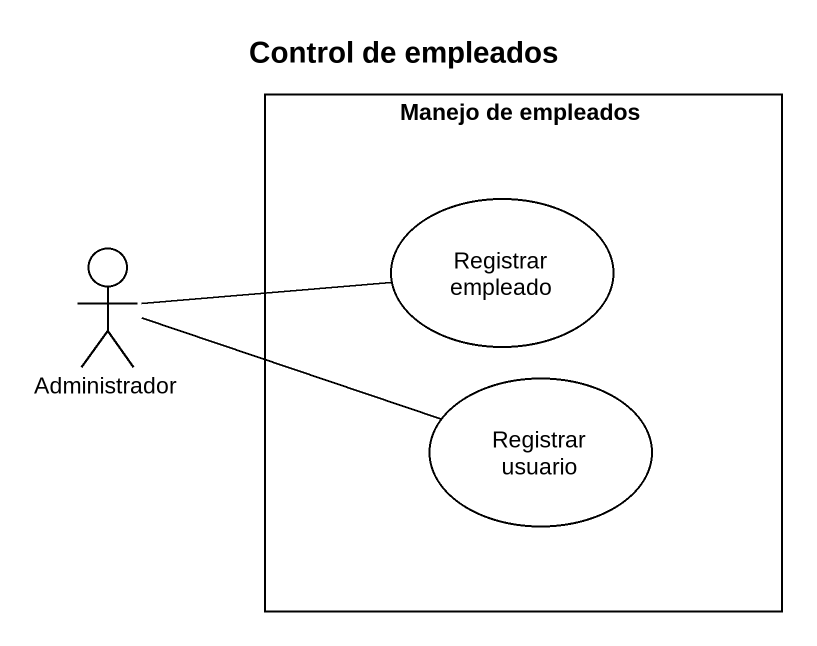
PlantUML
@startuml
title Control de empleados
rectangle "Manejo de empleados" as Manejo_de_empleados {
  usecase "Registrar empleado" as Registrar_empleado
  usecase "Registrar usuario" as Registrar_usuario
}
actor Administrador
Administrador -right- Registrar_empleado
Administrador -right- Registrar_usuario
@enduml
